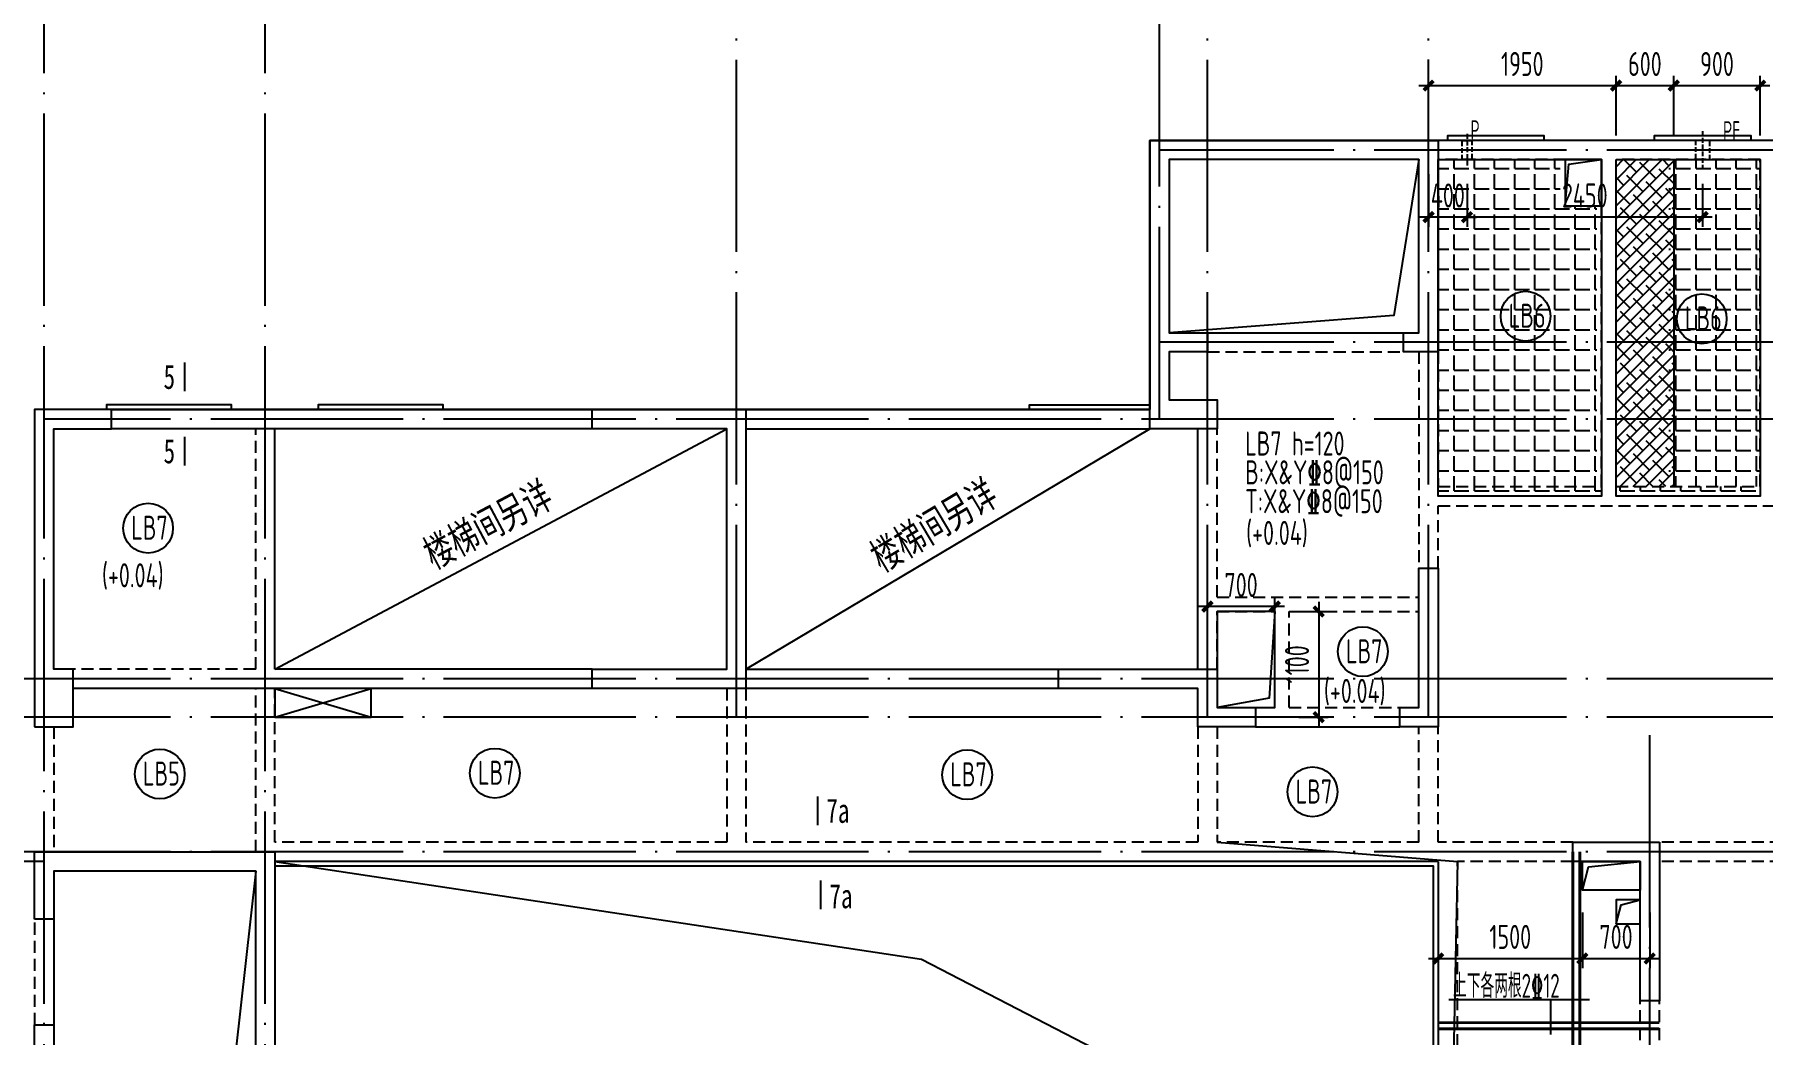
# Model space of a CAD drawing. Extents: x -173820 to 521180, y -715739 to 158231.
# Drawn here: x 18755 to 36728, y -98819 to -88418 of the extents above; entities that cross this region are included whole.
import ezdxf
from ezdxf.enums import TextEntityAlignment as Align

# ---------------------------------------------------------------- set-up
doc = ezdxf.new("R2010")
doc.units = 0
doc.header["$LTSCALE"] = 1000
for name, pattern in [('DASH', [0.35, 0.25, -0.1]), ('DOTE', [2.42, 2, -0.2, 0.02, -0.2]), ('HIDDEN2', [0.1875, 0.125, -0.0625])]:
    doc.linetypes.add(name, pattern=pattern)
for name, color, linetype in [('A-洞口', 105, 'Continuous'), ('A-线脚看线', 9, 'Continuous'), ('A-设备穿墙洞', 161, 'Continuous'), ('AXIS', 1, 'DOTE'), ('DIM', 3, 'Continuous'), ('DIM1', 3, 'Continuous'), ('JG1', 3, 'Continuous'), ('LABEL_PM', 7, 'Continuous'), ('填充', 8, 'Continuous'), ('墙', 6, 'Continuous'), ('挑板', 3, 'Continuous'), ('板筋', 6, 'Continuous'), ('梁', 4, 'HIDDEN2'), ('模板线', 3, 'Continuous'), ('洞口', 5, 'Continuous'), ('钢筋_文字', 7, 'Continuous'), ('钢筋长度标注', 7, 'Continuous')]:
    doc.layers.add(name, color=color, linetype=linetype)
doc.styles.add('TSSD_BOLD', font='tssdeng2.shx', dxfattribs={"width": 0.7, "height": 250, "bigfont": 'CHINA.shx'})
doc.styles.add('TSSD_Dimension', font='tssdeng.shx', dxfattribs={"width": 0.7, "bigfont": 'Hztxt.shx'})
doc.styles.add('zzt', font='tssdeng.shx', dxfattribs={"width": 0.7, "height": 300, "bigfont": 'tssdchn.shx'})
doc.styles.add('钢筋', font='tssdeng.shx', dxfattribs={"width": 0.7, "height": 250, "bigfont": 'tssdchn.shx'})
doc.styles.add('黑体', font='simhei.ttf', dxfattribs={"width": 0.8})
doc.dimstyles.new('TSSD_100_100', dxfattribs={"dimtxt": 250, "dimasz": 100, "dimexe": 100, "dimexo": 250, "dimgap": 100, "dimtad": 1, "dimdec": 0, "dimzin": 0, "dimdsep": 46, "dimtxsty": 'TSSD_Dimension', "dimblk": 'ARCHTICK', "dimcen": 0, "dimdle": 100, "dimclrd": 3, "dimclre": 3, "dimclrt": 7, "dimadec": 0, "dimazin": 0, "dimtfac": 1, "dimtdec": 0, "dimtix": 1, "dimtmove": 2, "dimatfit": 3, "dimfxl": 0, "dimtolj": 1, "dimtzin": 0, "dimarcsym": 0})
pattern_1 = [(0, (-5244.65, -109719.18), (0, 209.55), [152.4, -57.15]), (90, (-5244.65, -109719.18), (-209.55, 1e-14), [152.4, -57.15])]

# ---------------------------------------------------------------- blocks, each defined once
blk = doc.blocks.new('$1785032')
at = {"layer": '墙', "elevation": 0}
for points in [[(36200, 18900), (36200, 18900), (35700, 18900), (35700, 21900), (38700, 21900), (38700, 19700), (38340, 19700), (38340, 19900), (38500, 19900), (38500, 21700), (35900, 21700), (35900, 19900), (36300, 19900), (36300, 19700), (35900, 19700), (35900, 19200), (36400, 19200), (36400, 18900), (36400, 18900)], [(24100, 15800), (24500, 15800), (24500, 16400), (24300, 16400), (24300, 18900), (24900, 18900), (24900, 19100), (24100, 19100), (24100, 16200)], [(29900, 19100), (31500, 19100), (31500, 16200), (29900, 16200), (29900, 16400), (31300, 16400), (31300, 18900), (29900, 18900)], [(38700, 17450), (38700, 15800), (38300, 15800), (38300, 16000), (38500, 16000), (38500, 17450)], [(36200, 15800), (36200, 16200), (34750, 16200), (34750, 16400), (36400, 16400), (36400, 16000), (36800, 16000), (36800, 15800)], [(41000, 14600), (41000, 14500), (41000, 12950), (40800, 12950), (40800, 14400), (40100, 14400), (40100, 14600), (40800, 14600)], [(24100, 13800), (24100, 14500), (26600, 14500), (26600, 12000), (24100, 12000), (24100, 12700), (24300, 12700), (24300, 12200), (26400, 12200), (26400, 14300), (24300, 14300), (24300, 13800)]]:
    blk.add_lwpolyline(points, close=True, dxfattribs=at)
for points in [[(31500, 18900), (31500, 18900)], [(31500, 16400), (31500, 16400)], [(40800, 14600), (40800, 14600)]]:
    blk.add_lwpolyline(points, dxfattribs=at)
blk = doc.blocks.new('$1783196')
at = {"layer": 'AXIS'}
for p, q in [((29334.9, 14788.4), (29334.9, 27859.5)), ((31634.9, 14788.4), (31634.9, 27859.5)), ((36534.9, 20188.3), (36534.9, 27859.5)), ((40934.9, 23288.3), (40934.9, 27859.5)), ((41434.9, 20188.3), (41434.9, 27859.5)), ((43734.9, 20188.4), (43734.9, 27859.5)), ((54849.9, 26088.3), (40934.9, 26088.3)), ((54849.9, 24088.3), (40934.9, 24088.3)), ((54849.9, 23288.3), (29334.9, 23288.3)), ((54849.9, 20588.3), (27334.9, 20588.3)), ((54849.9, 20188.3), (4360, 20188.3)), ((46034.9, 3480), (46034.9, 20188.3)), ((54849.9, 18788.3), (27334.9, 18788.3)), ((29334.9, 18688.3), (4360, 18688.3))]:
    blk.add_line(p, q, dxfattribs=at)
blk = doc.blocks.new('_ArchTick')
at = {"color": 4, "linetype": 'ByBlock', "const_width": 0.4}
blk.add_lwpolyline([(-0.5, -0.5), (0.5, 0.5)], dxfattribs=at)
blk = doc.blocks.new('*D1980')
at = {"layer": 'Defpoints', "color": 0}
for p in [(35205, -88949), (33255, -89719), (35205, -89719)]:
    blk.add_point(p, dxfattribs=at)
at = {"layer": 'DIM', "color": 3, "lineweight": -2}
for p, q in [((33155, -88949), (35305, -88949)), ((33255, -89469), (33255, -88849)), ((35205, -89469), (35205, -88849))]:
    blk.add_line(p, q, dxfattribs=at)
at = {"layer": 'DIM', "color": 3, "lineweight": -2, "xscale": 100, "yscale": 100, "zscale": 100, "rotation": 180}
blk.add_blockref('_ArchTick', (33255, -88949), dxfattribs=at)
at = {"layer": 'DIM', "color": 3, "lineweight": -2, "xscale": 100, "yscale": 100, "zscale": 100}
blk.add_blockref('_ArchTick', (35205, -88949), dxfattribs=at)
at = {"layer": 'DIM', "color": 7, "insert": (34230, -88724), "char_height": 250, "attachment_point": 5, "style": 'TSSD_Dimension'}
blk.add_mtext('\\A1;1950', dxfattribs=at)
blk = doc.blocks.new('*D1981')
at = {"layer": 'Defpoints', "color": 0}
for p in [(35805, -88949), (35205, -89719), (35805, -89719)]:
    blk.add_point(p, dxfattribs=at)
at = {"layer": 'DIM', "color": 3, "lineweight": -2}
for p, q in [((35105, -88949), (35905, -88949)), ((35205, -89469), (35205, -88849)), ((35805, -89469), (35805, -88849))]:
    blk.add_line(p, q, dxfattribs=at)
at = {"layer": 'DIM', "color": 3, "lineweight": -2, "xscale": 100, "yscale": 100, "zscale": 100, "rotation": 180}
blk.add_blockref('_ArchTick', (35205, -88949), dxfattribs=at)
at = {"layer": 'DIM', "color": 3, "lineweight": -2, "xscale": 100, "yscale": 100, "zscale": 100}
blk.add_blockref('_ArchTick', (35805, -88949), dxfattribs=at)
at = {"layer": 'DIM', "color": 7, "insert": (35505, -88724), "char_height": 250, "attachment_point": 5, "style": 'TSSD_Dimension'}
blk.add_mtext('\\A1;600', dxfattribs=at)
blk = doc.blocks.new('*D1982')
at = {"layer": 'Defpoints', "color": 0}
for p in [(36705, -88949), (35805, -89719), (36705, -89719)]:
    blk.add_point(p, dxfattribs=at)
at = {"layer": 'DIM', "color": 3, "lineweight": -2}
for p, q in [((35705, -88949), (36805, -88949)), ((35805, -89469), (35805, -88849)), ((36705, -89469), (36705, -88849))]:
    blk.add_line(p, q, dxfattribs=at)
at = {"layer": 'DIM', "color": 3, "lineweight": -2, "xscale": 100, "yscale": 100, "zscale": 100, "rotation": 180}
blk.add_blockref('_ArchTick', (35805, -88949), dxfattribs=at)
at = {"layer": 'DIM', "color": 3, "lineweight": -2, "xscale": 100, "yscale": 100, "zscale": 100}
blk.add_blockref('_ArchTick', (36705, -88949), dxfattribs=at)
at = {"layer": 'DIM', "color": 7, "insert": (36255, -88724), "char_height": 250, "attachment_point": 5, "style": 'TSSD_Dimension'}
blk.add_mtext('\\A1;900', dxfattribs=at)
blk = doc.blocks.new('*D1983')
at = {"layer": 'Defpoints', "color": 0}
for p in [(33355, -97299), (34855, -97299), (34855, -98029)]:
    blk.add_point(p, dxfattribs=at)
at = {"layer": 'DIM', "color": 3, "lineweight": -2}
for p, q in [((33355, -97549), (33355, -98129)), ((34855, -97549), (34855, -98129)), ((33255, -98029), (34955, -98029))]:
    blk.add_line(p, q, dxfattribs=at)
at = {"layer": 'DIM', "color": 3, "lineweight": -2, "xscale": 100, "yscale": 100, "zscale": 100, "rotation": 180}
blk.add_blockref('_ArchTick', (33355, -98029), dxfattribs=at)
at = {"layer": 'DIM', "color": 3, "lineweight": -2, "xscale": 100, "yscale": 100, "zscale": 100}
blk.add_blockref('_ArchTick', (34855, -98029), dxfattribs=at)
at = {"layer": 'DIM', "color": 7, "insert": (34105, -97804), "char_height": 250, "attachment_point": 5, "style": 'TSSD_Dimension'}
blk.add_mtext('\\A1;1500', dxfattribs=at)
blk = doc.blocks.new('$1642317')
at = {"layer": '洞口', "elevation": 0}
blk.add_lwpolyline([(39820, 13470), (40200, 13470), (40200, 13950), (39820, 13950)], close=True, dxfattribs=at)
blk.add_lwpolyline([(39820, 13470), (39858, 13902), (40200, 13950)], dxfattribs=at)
blk = doc.blocks.new('$1901069')
at = {"layer": '模板线', "color": 4, "const_width": 22.7}
for points in [[(0, 1177), (0, 874)], [(32, 302), (32, 0)]]:
    blk.add_lwpolyline(points, dxfattribs=at)
at = {"layer": '模板线', "color": 0, "style": '黑体', "width": 0.7}
for p in [(211, 1026), (243, 138)]:
    blk.add_text('7a', height=252, dxfattribs=at).set_placement(p, align=Align.MIDDLE_CENTER)
blk = doc.blocks.new('$1326984')
at = {"layer": '模板线', "color": 4, "const_width": 22.7}
for points in [[(223, 1076), (223, 774)], [(223, 302), (223, 0)]]:
    blk.add_lwpolyline(points, dxfattribs=at)
at = {"layer": '模板线', "color": 0, "style": '黑体', "width": 0.7}
for p in [(63, 925), (63, 151)]:
    blk.add_text('5', height=252, dxfattribs=at).set_placement(p, align=Align.MIDDLE_CENTER)
blk = doc.blocks.new('*D1949')
at = {"layer": 'Defpoints', "color": 0}
for p in [(31655, -94419, 0), (31655, -95519), (32112, -95519)]:
    blk.add_point(p, dxfattribs=at)
at = {"layer": 'DIM', "color": 3, "lineweight": -2}
for p, q in [((32112, -94319), (32112, -95619)), ((31905, -94419), (32212, -94419)), ((31905, -95519), (32212, -95519))]:
    blk.add_line(p, q, dxfattribs=at)
at = {"layer": 'DIM', "color": 3, "lineweight": -2, "xscale": 100, "yscale": 100, "zscale": 100}
for p, rotation in [((32112, -94419), 90), ((32112, -95519), 270)]:
    blk.add_blockref('_ArchTick', p, dxfattribs=dict(at, rotation=rotation))
at = {"layer": 'DIM', "color": 7, "insert": (31887, -94969), "char_height": 250, "attachment_point": 5, "rotation": 90, "style": 'TSSD_Dimension'}
blk.add_mtext('\\A1;1100', dxfattribs=at)
blk = doc.blocks.new('*D1950')
at = {"layer": 'Defpoints', "color": 0}
for p in [(30955, -94368), (30955, -94924), (31655, -94924, 0)]:
    blk.add_point(p, dxfattribs=at)
at = {"layer": 'DIM', "color": 3, "lineweight": -2}
for p, q in [((30955, -94674), (30955, -94268)), ((31655, -94674), (31655, -94268)), ((31755, -94368), (30855, -94368))]:
    blk.add_line(p, q, dxfattribs=at)
at = {"layer": 'DIM', "color": 3, "lineweight": -2, "xscale": 100, "yscale": 100, "zscale": 100, "rotation": 180}
blk.add_blockref('_ArchTick', (30955, -94368), dxfattribs=at)
at = {"layer": 'DIM', "color": 3, "lineweight": -2, "xscale": 100, "yscale": 100, "zscale": 100}
blk.add_blockref('_ArchTick', (31655, -94368), dxfattribs=at)
at = {"layer": 'DIM', "color": 7, "insert": (31305, -94143), "char_height": 250, "attachment_point": 5, "style": 'TSSD_Dimension'}
blk.add_mtext('\\A1;700', dxfattribs=at)
blk = doc.blocks.new('*D1951')
at = {"layer": 'Defpoints', "color": 0}
for p in [(34855, -97299), (35555, -97299), (35555, -98029)]:
    blk.add_point(p, dxfattribs=at)
at = {"layer": 'DIM', "color": 3, "lineweight": -2}
for p, q in [((34855, -97549), (34855, -98129)), ((35555, -97549), (35555, -98129)), ((34755, -98029), (35655, -98029))]:
    blk.add_line(p, q, dxfattribs=at)
at = {"layer": 'DIM', "color": 3, "lineweight": -2, "xscale": 100, "yscale": 100, "zscale": 100, "rotation": 180}
blk.add_blockref('_ArchTick', (34855, -98029), dxfattribs=at)
at = {"layer": 'DIM', "color": 3, "lineweight": -2, "xscale": 100, "yscale": 100, "zscale": 100}
blk.add_blockref('_ArchTick', (35555, -98029), dxfattribs=at)
at = {"layer": 'DIM', "color": 7, "insert": (35205, -97804), "char_height": 250, "attachment_point": 5, "style": 'TSSD_Dimension'}
blk.add_mtext('\\A1;700', dxfattribs=at)
blk = doc.blocks.new('$1466424')
at = {"layer": '板筋', "const_width": 30}
for points in [[(40100, 10404), (40100, 14504)], [(40172, 10404), (40172, 14504)], [(38700, 12726), (41000, 12726)], [(38700, 12662), (41000, 12662)]]:
    blk.add_lwpolyline(points, dxfattribs=at)
at = {"layer": '钢筋_文字', "color": 7, "linetype": 'Continuous'}
for p, q in [((38812, 12967), (40274, 12967)), ((39872, 12604), (39872, 12967))]:
    blk.add_line(p, q, dxfattribs=at)
at = {"layer": '钢筋_文字'}
for centre in [(39609, 20076, 0), (41441, 20048, 0), (25281, 17870, 0), (37916, 16586, 0), (25402, 15313, 0), (28887, 15321, 0), (33800, 15306, 0), (37393, 15127, 0)]:
    blk.add_circle(centre, 259, dxfattribs=at)
at = {"layer": '钢筋_文字', "style": 'TSSD_BOLD', "width": 0.7}
for s, p in [('LB6', (39434, 19955, 0)), ('LB6', (41266, 19928, 0)), ('LB7', (25106, 17750, 0)), ('LB7', (37741, 16465, 0)), ('LB5', (25227, 15193, 0)), ('LB7', (28712, 15201, 0)), ('LB7', (33625, 15185, 0)), ('LB7', (37218, 15006, 0))]:
    blk.add_text(s, height=250, dxfattribs=at).set_placement(p)
at = {"layer": '钢筋_文字', "color": 7, "linetype": 'Continuous'}
for s, style, width, p in [('LB7 h=120', 'TSSD_BOLD', 0.7, (36692, 18626, 0)), ('B:X&Y%%1328@150', '钢筋', 0.7, (36692, 18326, 0)), ('T:X&Y%%1328@150', '钢筋', 0.7, (36692, 18026, 0)), ('(+0.04)', '钢筋', 0.7, (36702, 17696, 0)), ('(+0.04)', '钢筋', 0.7, (24801, 17255, 0)), ('(+0.04)', '钢筋', 0.7, (37511, 16052, 0)), ('上下各两根2%%13212', '钢筋', 0.6, (38855, 12985, 0))]:
    blk.add_text(s, height=250, dxfattribs=dict(at, style=style, width=width)).set_placement(p)
blk = doc.blocks.new('*D11689')
at = {"layer": 'Defpoints', "color": 0}
for p in [(39900, 20548, 0), (42350, 20548, 0), (39900, 19950)]:
    blk.add_point(p, dxfattribs=at)
at = {"layer": 'DIM1', "color": 3, "lineweight": -2}
for p, q in [((39900, 20298), (39900, 19850)), ((42350, 20298), (42350, 19850)), ((42450, 19950), (39800, 19950))]:
    blk.add_line(p, q, dxfattribs=at)
at = {"layer": 'DIM1', "color": 3, "lineweight": -2, "xscale": 100, "yscale": 100, "zscale": 100, "rotation": 180}
blk.add_blockref('_ArchTick', (39900, 19950), dxfattribs=at)
at = {"layer": 'DIM1', "color": 3, "lineweight": -2, "xscale": 100, "yscale": 100, "zscale": 100}
blk.add_blockref('_ArchTick', (42350, 19950), dxfattribs=at)
at = {"layer": 'DIM1', "color": 7, "insert": (41125, 20175), "char_height": 250, "attachment_point": 5, "style": 'TSSD_Dimension'}
blk.add_mtext('\\A1;2450', dxfattribs=at)
blk = doc.blocks.new('*D11690')
at = {"layer": 'Defpoints', "color": 0}
for p in [(39500, 20648), (39900, 20548, 0), (39500, 19950)]:
    blk.add_point(p, dxfattribs=at)
at = {"layer": 'DIM1', "color": 3, "lineweight": -2}
for p, q in [((39500, 20398), (39500, 19850)), ((39900, 20298), (39900, 19850)), ((39500, 19950), (39400, 19950)), ((39900, 19950), (39500, 19950)), ((39900, 19950), (40000, 19950))]:
    blk.add_line(p, q, dxfattribs=at)
at = {"layer": 'DIM1', "color": 3, "lineweight": -2, "xscale": 100, "yscale": 100, "zscale": 100}
blk.add_blockref('_ArchTick', (39500, 19950), dxfattribs=at)
at = {"layer": 'DIM1', "color": 3, "lineweight": -2, "xscale": 100, "yscale": 100, "zscale": 100, "rotation": 180}
blk.add_blockref('_ArchTick', (39900, 19950), dxfattribs=at)
at = {"layer": 'DIM1', "color": 7, "insert": (39700, 20175), "char_height": 250, "attachment_point": 5, "style": 'TSSD_Dimension'}
blk.add_mtext('\\A1;400', dxfattribs=at)
blk = doc.blocks.new('$133032')
at = {"layer": '挑板'}
blk.add_lwpolyline([(45800, 22000), (35700, 22000), (35700, 19200), (24100, 19200), (24100, 16100)], dxfattribs=at)
blk = doc.blocks.new('$1846077')
at = {"layer": 'A-线脚看线', "color": 5, "elevation": 0}
for points in [[(38850, 21950), (38850, 22000), (39850, 22000), (39850, 21950)], [(41000, 21950), (41000, 22000), (42000, 22000), (42000, 21950)], [(26200, 19150), (26200, 19200), (24900, 19200), (24900, 19150)], [(28400, 19150), (28400, 19200), (27100, 19200), (27100, 19150)], [(34500, 19150), (34500, 19200), (35750, 19200)], [(34200, 10650), (34200, 10700), (38700, 10700), (38700, 14400), (26650, 14400)]]:
    blk.add_lwpolyline(points, dxfattribs=at)
blk = doc.blocks.new('$1929224')
at = {"layer": 'A-洞口', "color": 5, "elevation": 0}
for points in [[(33800, 3800), (33800, 3500), (33200, 3500), (33200, 3800)], [(33800, 3400), (33550, 3400), (33550, 3150), (33800, 3150)]]:
    blk.add_lwpolyline(points, close=True, dxfattribs=at)
for points in [[(33200, 3500), (33262, 3744), (33800, 3800)], [(33550, 3150), (33604, 3347), (33800, 3400)]]:
    blk.add_lwpolyline(points, dxfattribs=at)
blk = doc.blocks.new('$1186913')
at = {"layer": 'A-设备穿墙洞', "linetype": 'DASH', "ltscale": 0.2}
for points in [[(39850.2, 20747.9), (39950.2, 20747.9), (39950.2, 20547.9), (39850.2, 20547.9)], [(42425.2, 20747.9), (42275.2, 20747.9), (42275.2, 20547.9), (42425.2, 20547.9)]]:
    blk.add_lwpolyline(points, close=True, dxfattribs=at)
for points in [[(39900.2, 20816), (39900.2, 20480.8)], [(42350.2, 20843.9), (42350.2, 20443.3)]]:
    blk.add_lwpolyline(points, dxfattribs=at)
at = {"layer": 'A-设备穿墙洞', "color": 7, "linetype": 'DASH', "ltscale": 0.2, "style": 'zzt', "width": 0.6}
for s, p in [('P', (39936.4, 20757.1)), ('PF', (42563.5, 20747.8))]:
    blk.add_text(s, height=200, dxfattribs=at).set_placement(p)
at = {"layer": 'DIM1'}
for base, p1, p2, picture, middle in [((39500.2, 19949.5, 0), (39900.2, 20547.9), (39500.2, 20647.9, 0), '*D11690', (39700.2, 20174.5, 0)), ((39900.2, 19949.5, 0), (42350.2, 20547.9), (39900.2, 20547.9), '*D11689', (41125.2, 20174.5, 0))]:
    dim = blk.add_linear_dim(base=base, p1=p1, p2=p2, dimstyle='TSSD_100_100', dxfattribs=at)
    dim.commit()
    dim.dimension.update_dxf_attribs({"geometry": picture, "text_midpoint": middle})

msp = doc.modelspace()

# ---------------------------------------------------------------- hatches: boundary and pattern name
at = {"layer": 'JG1'}
h = msp.add_hatch(dxfattribs=at)
h.set_pattern_fill('ANSI38,_O', color=8, scale=30)
h.set_pattern_definition([(45, (-5194.65, -109719.18), (-67.35192, 67.35192), []), (135, (-5194.65, -109719.18), (-202.05576, 67.35192), [238.125, -142.875])])
h.paths.add_polyline_path([(35205.3, -93119.2), (35805.3, -93119.2), (35805.3, -89719.2), (35205.3, -89719.2)])
at = {"layer": '填充', "linetype": 'Continuous'}
h = msp.add_hatch(dxfattribs=at)
h.set_pattern_fill('ANGLE', color=256, scale=30, style=0)
h.set_pattern_definition(pattern_1)
h.paths.add_polyline_path([(35004.3, -90199.2), (34624.3, -90199.2), (34624.3, -89719.2), (33355.3, -89719.2), (33355.3, -91719.2), (33355.3, -93119.2), (35004.3, -93119.2)])
h = msp.add_hatch(dxfattribs=at)
h.set_pattern_fill('ANGLE', color=256, scale=30, style=0)
h.set_pattern_definition(pattern_1)
h.paths.add_polyline_path([(36705.3, -89719.2), (35755.3, -89719.2), (35755.3, -93119.2), (36705.3, -93119.2)])
h = msp.add_hatch(dxfattribs=at)
h.set_pattern_fill('ANGLE', color=256, scale=30, style=0)
h.set_pattern_definition(pattern_1)
h.paths.add_polyline_path([(33355.3, -93119.2), (33355.3, -93219.2), (35055.3, -93219.2), (35055.3, -93119.2)])
h = msp.add_hatch(dxfattribs=at)
h.set_pattern_fill('ANGLE', color=256, scale=30, style=0)
h.set_pattern_definition([(0, (-5194.65, -109719.18), (0, 209.55), [152.4, -57.15]), (90, (-5194.65, -109719.18), (-209.55, 1e-14), [152.4, -57.15])])
h.paths.add_polyline_path([(35205.3, -93119.2), (35205.3, -93219.2), (36705.3, -93219.2), (36705.3, -93119.2)])

# ---------------------------------------------------------------- linework, layer by layer
at = {"layer": 'JG1', "linetype": 'Continuous'}
for p, q in [((21255.3, -95519.2, 0), (22255.3, -95219.2, 0)), ((21255.3, -95219.2, 0), (22255.3, -95519.2, 0))]:
    msp.add_line(p, q, dxfattribs=at)
at = {"layer": 'JG1', "linetype": 'Continuous', "elevation": 0}
msp.add_lwpolyline([(21255.3, -95519.2), (22255.3, -95519.2), (22255.3, -95219.2), (21255.3, -95219.2)], close=True, dxfattribs=at)
at = {"layer": 'LABEL_PM'}
for p, q in [((31055.3, -96819.2, 0), (33555.3, -97019.2, 0)), ((33555.3, -97019.2, 0), (33484, -100630.1))]:
    msp.add_line(p, q, dxfattribs=at)
at = {"layer": '梁', "linetype": 'Continuous'}
for p, q in [((38805.3, -89519.2, 0), (33355.3, -89519.2, 0)), ((30955.3, -91519.2, 0), (32995.3, -91519.2, 0)), ((19555.3, -92319.2, 0), (24555.3, -92319.2, 0)), ((26155.3, -92319.2, 0), (30355.3, -92319.2, 0)), ((24555.3, -92519.2, 0), (19555.3, -92519.2, 0)), ((21255.3, -95019.2, 0), (21255.3, -92519.2, 0)), ((26155.3, -92519.2, 0), (30355.3, -92519.2, 0)), ((30855.3, -95019.2, 0), (30855.3, -92519.2, 0)), ((24555.3, -95019.2, 0), (21255.3, -95019.2, 0)), ((26155.3, -95019.2, 0), (29405.3, -95019.2, 0)), ((24555.3, -95219.2, 0), (19155.3, -95219.2, 0)), ((29405.3, -95219.2, 0), (26155.3, -95219.2, 0)), ((31455.3, -95619.2, 0), (32955.3, -95619.2, 0)), ((33355.3, -97019.2, 0), (21255.3, -97019.2, 0)), ((33355.3, -97019.2, 0), (33355.3, -100818.2, 0)), ((18955.3, -97656.2, 0), (18955.3, -98782.2, 0))]:
    msp.add_line(p, q, dxfattribs=at)
at = {"layer": '梁'}
for p, q in [((35055.3, -89719.2, 0), (33355.3, -89719.2, 0)), ((35055.3, -93119.2, 0), (35055.3, -89719.2, 0)), ((36705.3, -89719.2, 0), (35205.3, -89719.2, 0)), ((35205.3, -93119.2, 0), (35205.3, -89719.2, 0)), ((36705.3, -93119.2, 0), (36705.3, -89719.2, 0)), ((30955.3, -91719.2, 0), (32995.3, -91719.2, 0)), ((33155.3, -91719.2, 0), (33155.3, -93969.2, 0)), ((33355.3, -91719.2, 0), (33355.3, -93119.2, 0)), ((21055.3, -95019.2, 0), (21055.3, -92519.2, 0)), ((31055.3, -94269.2, 0), (31055.3, -92519.2, 0)), ((33355.3, -93119.2, 0), (35055.3, -93119.2, 0)), ((35205.3, -93119.2, 0), (36705.3, -93119.2, 0)), ((33355.3, -93319.2, 0), (39855.3, -93319.2, 0)), ((33355.3, -93969.2, 0), (33355.3, -93319.2, 0)), ((31055.3, -94269.2, 0), (33155.3, -94269.2, 0)), ((31055.3, -95019.2, 0), (31055.3, -94419.2, 0)), ((31055.3, -94419.2, 0), (31655.3, -94419.2, 0)), ((31655.3, -95419.2), (31655.3, -94419.2)), ((31805.3, -94419.2, 0), (33155.3, -94419.2, 0)), ((31805.3, -95419.2), (31805.3, -94419.2)), ((21055.3, -95019.2, 0), (19155.3, -95019.2, 0)), ((21055.3, -96919.2, 0), (21055.3, -95219.2, 0)), ((21255.3, -96819.2, 0), (21255.3, -95219.2, 0)), ((25955.3, -95219.2, 0), (25955.3, -96819.2, 0)), ((26155.3, -95219.2, 0), (26155.3, -96819.2, 0)), ((31455.3, -95419.2, 0), (31655.3, -95419.2, 0)), ((31805.3, -95419.2, 0), (32955.3, -95419.2, 0)), ((18955.3, -95619.2, 0), (18955.3, -96919.2, 0)), ((30855.3, -95619.2, 0), (30855.3, -96819.2, 0)), ((31055.3, -95619.2, 0), (31055.3, -96819.2, 0)), ((33155.3, -96819.2, 0), (33155.3, -95619.2, 0)), ((33355.3, -96819.2, 0), (33355.3, -95619.2, 0)), ((25955.3, -96819.2, 0), (21255.3, -96819.2, 0)), ((30855.3, -96819.2, 0), (26155.3, -96819.2, 0)), ((33155.3, -96819.2, 0), (31055.3, -96819.2, 0)), ((34755.3, -96819.2, 0), (33355.3, -96819.2, 0)), ((38805.3, -96819.2, 0), (35655.3, -96819.2, 0)), ((33555.3, -100817.2, 0), (33555.3, -97019.2, 0)), ((34755.3, -97019.2, 0), (33555.3, -97019.2, 0)), ((38805.3, -97019.2, 0), (35655.3, -97019.2, 0)), ((18756.3, -97656.2, 0), (18756.3, -98782.2, 0)), ((35455.3, -99817.2, 0), (35455.3, -98469.2, 0)), ((35655.3, -99817.2, 0), (35655.3, -98469.2, 0))]:
    msp.add_line(p, q, dxfattribs=at)
at = {"layer": '梁', "linetype": 'Continuous', "elevation": 0}
for points in [[(33355.3, -89719.2), (35055.3, -89719.2), (35055.3, -93219.2), (33355.3, -93219.2)], [(35205.3, -89719.2), (36705.3, -89719.2), (36705.3, -93219.2), (35205.3, -93219.2)]]:
    msp.add_lwpolyline(points, close=True, dxfattribs=at)
msp.add_lwpolyline([(35805.3, -89719.2), (35805.3, -93119.2)], dxfattribs=at)
at = {"layer": '洞口', "color": 5}
for p, q in [((21255.3, -95019.1, 0), (25955.3, -92519.1, 0)), ((26155.3, -95019.1, 0), (30355.2, -92519.1, 0))]:
    msp.add_line(p, q, dxfattribs=at)
at = {"layer": '洞口', "color": 5, "elevation": 0}
for points in [[(33155.2, -89719.1), (30555.2, -89719.1), (30555.2, -91519.2), (33155.2, -91519.2)], [(21055.4, -97119.1), (18955.4, -97119.1), (18955.4, -99219.1), (21055.4, -99219.1)]]:
    msp.add_lwpolyline(points, close=True, dxfattribs=at)
for points in [[(33155.2, -89719.1), (32895.2, -91339.2), (30555.2, -91519.2)], [(21255.4, -97019.3), (27981.1, -98034.5), (33355.2, -100817.7)], [(21055.4, -97119.1), (20845.4, -99009.1), (18955.4, -99219.1)]]:
    msp.add_lwpolyline(points, dxfattribs=at)
at = {"layer": '洞口'}
msp.add_lwpolyline([(31655.3, -94419.2), (31055.5, -94419.2), (31055.5, -95419.2), (31655.3, -95419.2)], close=True, dxfattribs=at)
msp.add_lwpolyline([(31655.3, -94419.2), (31595.4, -95319.2), (31055.5, -95419.2)], dxfattribs=at)

# ---------------------------------------------------------------- block references
at = {"layer": 'A-洞口'}
msp.add_blockref('$1929224', (1655.3, -100819.2), dxfattribs=at)
at = {"layer": 'A-设备穿墙洞'}
msp.add_blockref('$1186913', (-6244.8, -110267), dxfattribs=at)
at = {"layer": '填充', "linetype": 'Continuous'}
msp.add_blockref('$1783196', (-10479.5, -115707.5, 0), dxfattribs=at)
at = {"layer": '墙'}
msp.add_blockref('$1785032', (-5344.7, -111419.2), dxfattribs=at)
at = {"layer": '挑板'}
for name, p in [('$1846077', (-5394.7, -111469.2)), ('$133032', (-5344.7, -111519.2, 0))]:
    msp.add_blockref(name, p, dxfattribs=at)
at = {"layer": '模板线'}
for name, p in [('$1326984', (20094.3, -92903.1, 0)), ('$1901069', (26900.3, -97517.5, 0))]:
    msp.add_blockref(name, p, dxfattribs=at)
at = {"layer": '洞口'}
msp.add_blockref('$1642317', (-5144.7, -103669.2), dxfattribs=at)
at = {"layer": '钢筋长度标注'}
msp.add_blockref('$1466424', (-5344.7, -111422.9, 0), dxfattribs=at)

# ---------------------------------------------------------------- texts
at = {"layer": '洞口', "color": 5, "style": '黑体', "width": 0.7}
for rotation, p in [(28.00924, (23581.8, -93725, 0)), (30.76341, (28229.7, -93726.2, 0))]:
    msp.add_text('楼梯间另详', height=300, rotation=rotation, dxfattribs=at).set_placement(p, align=Align.BOTTOM_CENTER)

# ---------------------------------------------------------------- dimensions: what is measured, and where the dimension line sits
at = {"layer": 'DIM'}
for base, p1, p2, picture, middle in [((35205.3, -88949.2, 0), (33255.3, -89719.2, 0), (35205.3, -89719.2, 0), '*D1980', (34230.3, -88724.2, 0)), ((35805.3, -88949.2, 0), (35205.3, -89719.2, 0), (35805.3, -89719.2, 0), '*D1981', (35505.3, -88724.2, 0)), ((36705.3, -88949.2, 0), (35805.3, -89719.2, 0), (36705.3, -89719.2, 0), '*D1982', (36255.3, -88724.2, 0)), ((30955.3, -94368.4, 0), (31655.3, -94923.5, 0), (30955.3, -94923.5, 0), '*D1950', (31305.3, -94143.4, 0)), ((34855.3, -98029.2, 0), (33355.3, -97299.2, 0), (34855.3, -97299.2, 0), '*D1983', (34105.3, -97804.2, 0)), ((35555.3, -98029.2, 0), (34855.3, -97299.2, 0), (35555.3, -97299.2, 0), '*D1951', (35205.3, -97804.2, 0))]:
    dim = msp.add_linear_dim(base=base, p1=p1, p2=p2, dimstyle='TSSD_100_100', dxfattribs=at)
    dim.commit()
    dim.dimension.update_dxf_attribs({"geometry": picture, "text_midpoint": middle})
dim = msp.add_linear_dim(base=(32112.3, -95519.2, 0), p1=(31655.3, -94419.2, 0), p2=(31655.3, -95519.2, 0), angle=90, dimstyle='TSSD_100_100', dxfattribs=at)
dim.commit()
dim.dimension.update_dxf_attribs({"geometry": '*D1949', "text_midpoint": (31887.3, -94969.2, 0)})

doc.saveas('drawing.dxf')
